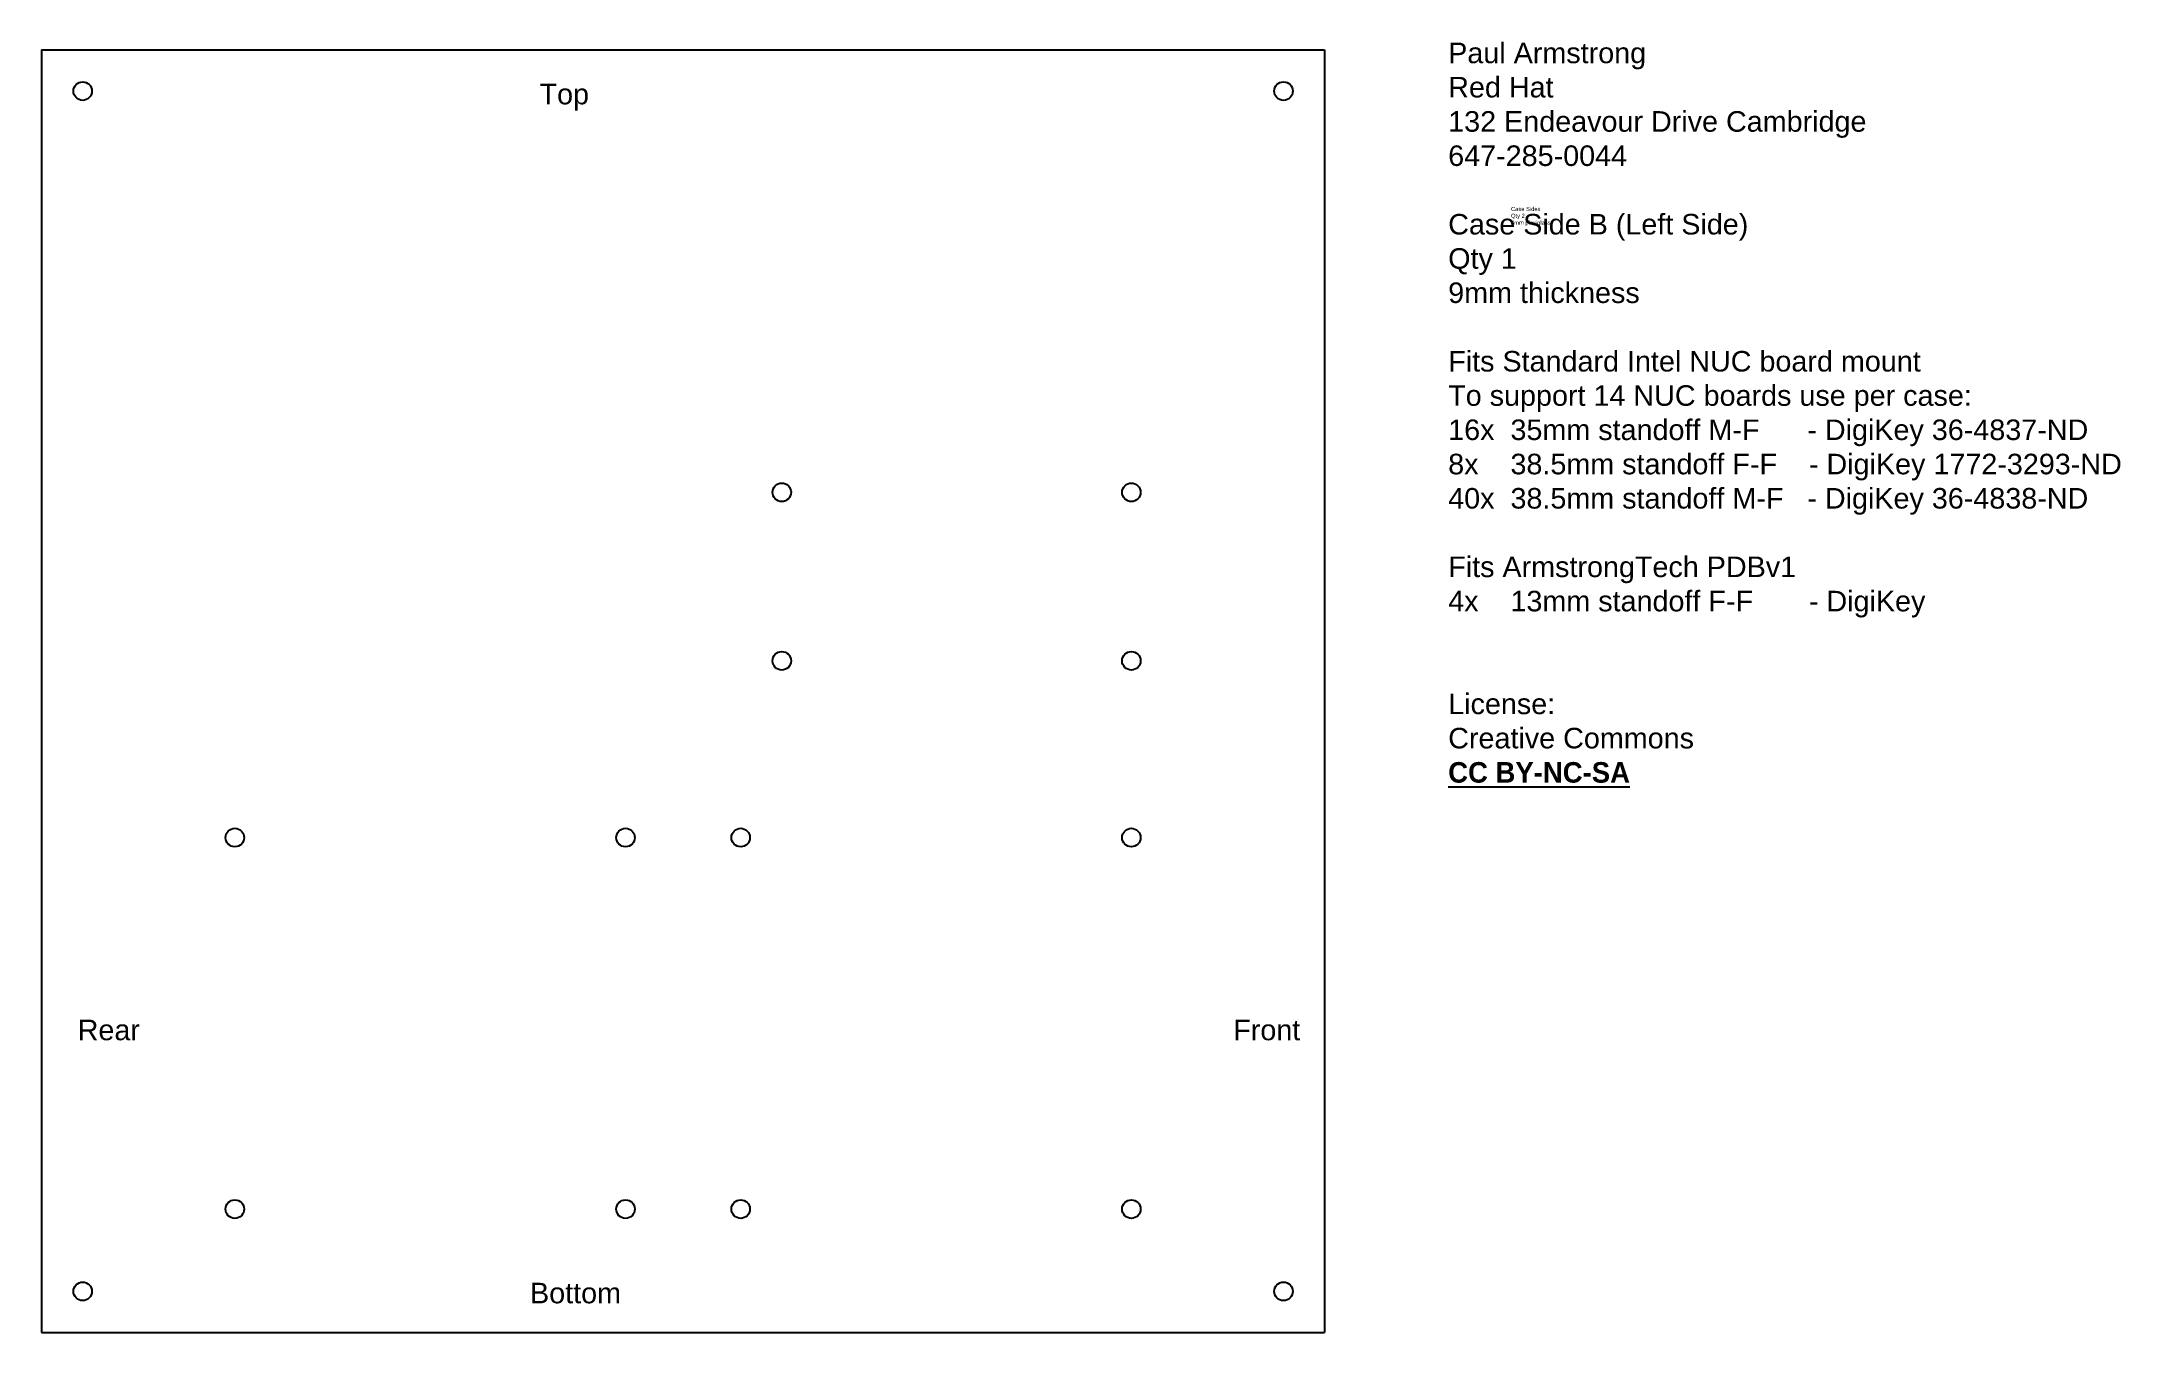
# Model space of a CAD drawing. Header units: millimetres. Extents: x 8 to 514, y 0 to 314.
import ezdxf

# ---------------------------------------------------------------- set-up
doc = ezdxf.new("R2010")
doc.units = ezdxf.units.MM
doc.layers.get('0').update_dxf_attribs({"lineweight": 25})
doc.layers.add('Text', color=7, linetype='Continuous', lineweight=25, true_color=0x000000)
doc.styles.add('textstyle11', font='')
doc.styles.add('textstyle12', font='')
doc.styles.add('textstyle13', font='')
doc.styles.add('textstyle14', font='')
doc.styles.add('textstyle15', font='')
doc.styles.add('textstyle16', font='')
doc.styles.get('textstyle11').set_extended_font_data('Liberation Sans')
doc.styles.get('textstyle12').set_extended_font_data('Liberation Sans')
doc.styles.get('textstyle13').set_extended_font_data('Liberation Sans')
doc.styles.get('textstyle14').set_extended_font_data('Liberation Sans')
doc.styles.get('textstyle15').set_extended_font_data('Liberation Sans')
doc.styles.get('textstyle16').set_extended_font_data('Liberation Sans')

msp = doc.modelspace()

# ---------------------------------------------------------------- linework, layer by layer
for p, q in [((8, 312), (320, 312)), ((8, 312), (8, 0)), ((320, 312), (320, 0)), ((8, 0), (320, 0))]:
    msp.add_line(p, q)
for centre in [(18, 302), (310, 302), (188, 204.4), (273, 204.4), (188, 163.4), (273, 163.4), (55, 120.4), (150, 120.4), (178, 120.4), (273, 120.4), (55, 30), (150, 30), (178, 30), (273, 30), (18, 10), (310, 10)]:
    msp.add_circle(centre, 2.25)

# ---------------------------------------------------------------- texts
at = {"insert": (365.33, 273.83), "char_height": 1, "attachment_point": 1, "style": 'textstyle11'}
msp.add_mtext('Case Sides\\PQty 2 \\P8mm plexiglass', dxfattribs=at)
at = {"layer": 'Text', "char_height": 5, "attachment_point": 1}
for s, insert, style in [('Paul Armstrong\\PRed Hat\\P132 Endeavour Drive Cambridge\\P647-285-0044\\P\\PCase Side B (Left Side)\\PQty 1\\P9mm thickness\\P\\PFits Standard Intel NUC board mount\\PTo support 14 NUC boards use per case: \\P16x  35mm standoff M-F      - DigiKey 36-4837-ND\\P8x    38.5mm standoff F-F    - DigiKey 1772-3293-ND\\P40x  38.5mm standoff M-F   - DigiKey 36-4838-ND\\P\\PFits ArmstrongTech PDBv1 \\P4x    13mm standoff F-F       - DigiKey \\P\\P\\PLicense:\\PCreative Commons\\P\\fsource sans pro,sans-serif|b1|i0|c0|p0;\\c4605510;\\LCC BY-NC-SA\\P', (350.05, 313.79), 'textstyle12'), ('Top', (129.09, 303.78), 'textstyle13'), ('Rear', (16.78, 76.09), 'textstyle14'), ('Front', (297.78, 76.09), 'textstyle15'), ('Bottom', (126.78, 12.09), 'textstyle16')]:
    msp.add_mtext(s, dxfattribs=dict(at, insert=insert, style=style))

doc.saveas('drawing.dxf')
